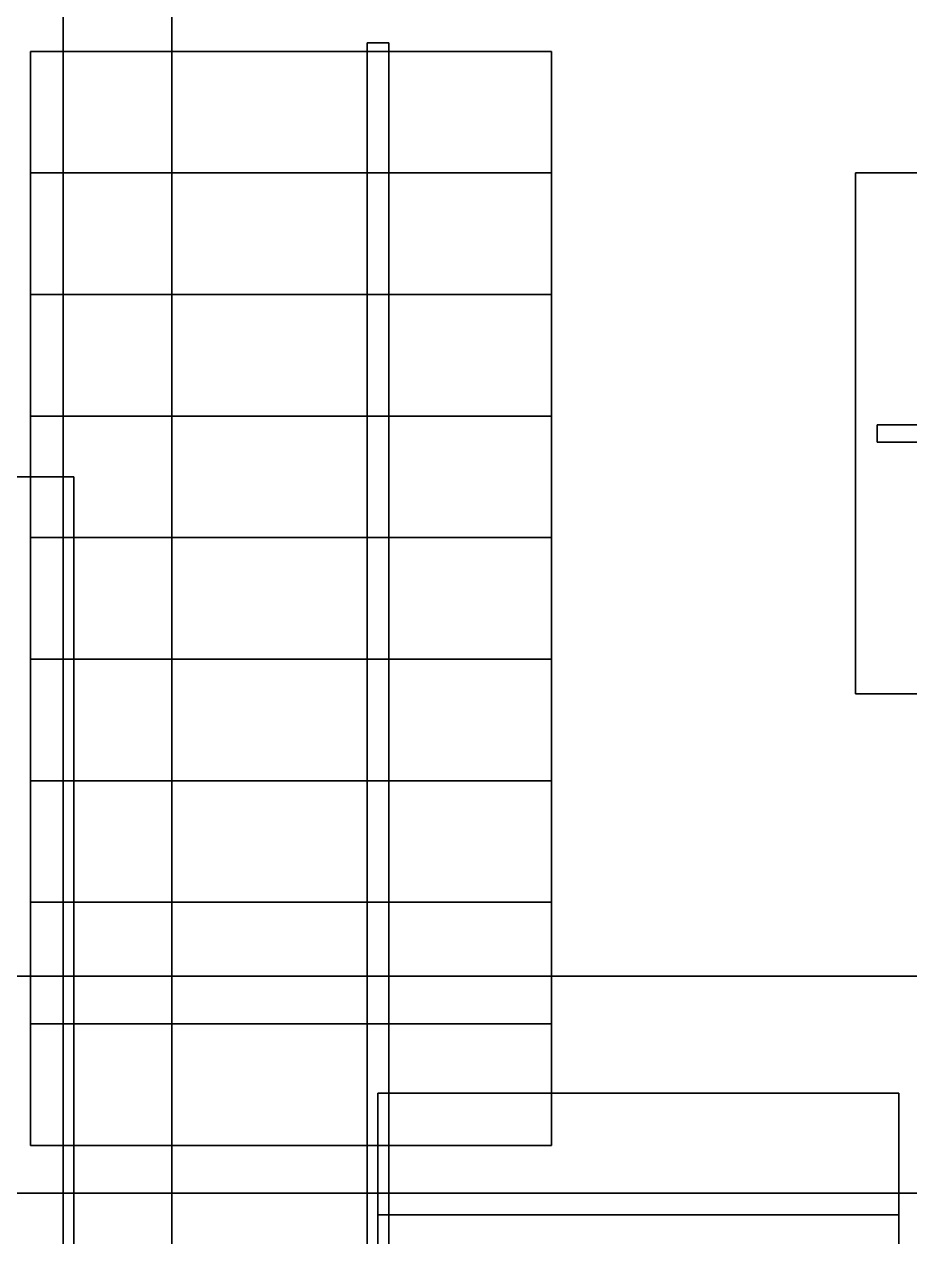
# Model space of a CAD drawing. Extents: x -17000 to 17000, y -13300 to 12090.
# Drawn here: x -14715 to -12675, y -351 to 2442 of the extents above; entities that cross this region are included whole.
import ezdxf

# ---------------------------------------------------------------- set-up
doc = ezdxf.new("R2010")
doc.units = 0
for name, color, linetype in [('A-FURN', 30, 'CONTINUOUS'), ('A-STRS', 1, 'CONTINUOUS'), ('A-WALL', 7, 'CONTINUOUS'), ('M-DUCT', 4, 'CONTINUOUS'), ('S-SLAB', 8, 'CONTINUOUS')]:
    doc.layers.add(name, color=color, linetype=linetype)

msp = doc.modelspace()

# ---------------------------------------------------------------- linework, layer by layer
at = {"layer": 'A-FURN'}
for points in [[(-12800, 900, 12150), (-11200, 900, 12150), (-11200, 2100, 12150), (-12800, 2100, 12150)], [(-11200, 900, 11400), (-12800, 900, 11400), (-12800, 2100, 11400), (-11200, 2100, 11400)], [(-12800, 2100, 11400), (-12800, 2100, 12150), (-11200, 2100, 12150), (-11200, 2100, 11400)], [(-12800, 900, 11400), (-12800, 900, 12150), (-12800, 2100, 12150), (-12800, 2100, 11400)], [(-12800, 900, 15950), (-11200, 900, 15950), (-11200, 2100, 15950), (-12800, 2100, 15950)], [(-11200, 900, 15200), (-12800, 900, 15200), (-12800, 2100, 15200), (-11200, 2100, 15200)], [(-12800, 2100, 15200), (-12800, 2100, 15950), (-11200, 2100, 15950), (-11200, 2100, 15200)], [(-12800, 900, 15200), (-12800, 900, 15950), (-12800, 2100, 15950), (-12800, 2100, 15200)], [(-12750, 1480, 12525), (-11250, 1480, 12525), (-11250, 1520, 12525), (-12750, 1520, 12525)], [(-11250, 1480, 12075), (-12750, 1480, 12075), (-12750, 1520, 12075), (-11250, 1520, 12075)], [(-12750, 1520, 12075), (-12750, 1520, 12525), (-11250, 1520, 12525), (-11250, 1520, 12075)], [(-12750, 1480, 12075), (-12750, 1480, 12525), (-12750, 1520, 12525), (-12750, 1520, 12075)], [(-12750, 1480, 16325), (-11250, 1480, 16325), (-11250, 1520, 16325), (-12750, 1520, 16325)], [(-11250, 1480, 15875), (-12750, 1480, 15875), (-12750, 1520, 15875), (-11250, 1520, 15875)], [(-12750, 1520, 15875), (-12750, 1520, 16325), (-11250, 1520, 16325), (-11250, 1520, 15875)], [(-12750, 1480, 15875), (-12750, 1480, 16325), (-12750, 1520, 16325), (-12750, 1520, 15875)], [(-12750, 1480, 12075), (-11250, 1480, 12075), (-11250, 1480, 12525), (-12750, 1480, 12525)], [(-12750, 1480, 15875), (-11250, 1480, 15875), (-11250, 1480, 16325), (-12750, 1480, 16325)], [(-12800, 900, 11400), (-11200, 900, 11400), (-11200, 900, 12150), (-12800, 900, 12150)], [(-12800, 900, 15200), (-11200, 900, 15200), (-11200, 900, 15950), (-12800, 900, 15950)]]:
    msp.add_3dface(points, dxfattribs=at)
at = {"layer": 'A-STRS'}
for points in [[(-14700, 2100, 3788), (-13500, 2100, 3788), (-13500, 2380, 3788), (-14700, 2380, 3788)], [(-13500, 2100, 3588), (-14700, 2100, 3588), (-14700, 2380, 3588), (-13500, 2380, 3588)], [(-14700, 2380, 3588), (-14700, 2380, 3788), (-13500, 2380, 3788), (-13500, 2380, 3588)], [(-14700, 2100, 3588), (-14700, 2100, 3788), (-14700, 2380, 3788), (-14700, 2380, 3588)], [(-14700, 2100, 7588), (-13500, 2100, 7588), (-13500, 2380, 7588), (-14700, 2380, 7588)], [(-13500, 2100, 7388), (-14700, 2100, 7388), (-14700, 2380, 7388), (-13500, 2380, 7388)], [(-14700, 2380, 7388), (-14700, 2380, 7588), (-13500, 2380, 7588), (-13500, 2380, 7388)], [(-14700, 2100, 7388), (-14700, 2100, 7588), (-14700, 2380, 7588), (-14700, 2380, 7388)], [(-14700, 2100, 11388), (-13500, 2100, 11388), (-13500, 2380, 11388), (-14700, 2380, 11388)], [(-13500, 2100, 11188), (-14700, 2100, 11188), (-14700, 2380, 11188), (-13500, 2380, 11188)], [(-14700, 2380, 11188), (-14700, 2380, 11388), (-13500, 2380, 11388), (-13500, 2380, 11188)], [(-14700, 2100, 11188), (-14700, 2100, 11388), (-14700, 2380, 11388), (-14700, 2380, 11188)], [(-14700, 2100, 15188), (-13500, 2100, 15188), (-13500, 2380, 15188), (-14700, 2380, 15188)], [(-13500, 2100, 14988), (-14700, 2100, 14988), (-14700, 2380, 14988), (-13500, 2380, 14988)], [(-14700, 2380, 14988), (-14700, 2380, 15188), (-13500, 2380, 15188), (-13500, 2380, 14988)], [(-14700, 2100, 14988), (-14700, 2100, 15188), (-14700, 2380, 15188), (-14700, 2380, 14988)], [(-14700, 2100, 18988), (-13500, 2100, 18988), (-13500, 2380, 18988), (-14700, 2380, 18988)], [(-13500, 2100, 18788), (-14700, 2100, 18788), (-14700, 2380, 18788), (-13500, 2380, 18788)], [(-14700, 2380, 18788), (-14700, 2380, 18988), (-13500, 2380, 18988), (-13500, 2380, 18788)], [(-14700, 2100, 18788), (-14700, 2100, 18988), (-14700, 2380, 18988), (-14700, 2380, 18788)], [(-14700, 2100, 22788), (-13500, 2100, 22788), (-13500, 2380, 22788), (-14700, 2380, 22788)], [(-13500, 2100, 22588), (-14700, 2100, 22588), (-14700, 2380, 22588), (-13500, 2380, 22588)], [(-14700, 2380, 22588), (-14700, 2380, 22788), (-13500, 2380, 22788), (-13500, 2380, 22588)], [(-14700, 2100, 22588), (-14700, 2100, 22788), (-14700, 2380, 22788), (-14700, 2380, 22588)], [(-13925, -2400, 3250), (-13875, -2400, 3250), (-13875, 2400, 3250), (-13925, 2400, 3250)], [(-13875, -2400, 2350), (-13925, -2400, 2350), (-13925, 2400, 2350), (-13875, 2400, 2350)], [(-13925, 2400, 2350), (-13925, 2400, 3250), (-13875, 2400, 3250), (-13875, 2400, 2350)], [(-13925, -2400, 2350), (-13925, -2400, 3250), (-13925, 2400, 3250), (-13925, 2400, 2350)], [(-13925, -2400, 7050), (-13875, -2400, 7050), (-13875, 2400, 7050), (-13925, 2400, 7050)], [(-13875, -2400, 6150), (-13925, -2400, 6150), (-13925, 2400, 6150), (-13875, 2400, 6150)], [(-13925, 2400, 6150), (-13925, 2400, 7050), (-13875, 2400, 7050), (-13875, 2400, 6150)], [(-13925, -2400, 6150), (-13925, -2400, 7050), (-13925, 2400, 7050), (-13925, 2400, 6150)], [(-13925, -2400, 10850), (-13875, -2400, 10850), (-13875, 2400, 10850), (-13925, 2400, 10850)], [(-13875, -2400, 9950), (-13925, -2400, 9950), (-13925, 2400, 9950), (-13875, 2400, 9950)], [(-13925, 2400, 9950), (-13925, 2400, 10850), (-13875, 2400, 10850), (-13875, 2400, 9950)], [(-13925, -2400, 9950), (-13925, -2400, 10850), (-13925, 2400, 10850), (-13925, 2400, 9950)], [(-13925, -2400, 14650), (-13875, -2400, 14650), (-13875, 2400, 14650), (-13925, 2400, 14650)], [(-13875, -2400, 13750), (-13925, -2400, 13750), (-13925, 2400, 13750), (-13875, 2400, 13750)], [(-13925, 2400, 13750), (-13925, 2400, 14650), (-13875, 2400, 14650), (-13875, 2400, 13750)], [(-13925, -2400, 13750), (-13925, -2400, 14650), (-13925, 2400, 14650), (-13925, 2400, 13750)], [(-13925, -2400, 18450), (-13875, -2400, 18450), (-13875, 2400, 18450), (-13925, 2400, 18450)], [(-13875, -2400, 17550), (-13925, -2400, 17550), (-13925, 2400, 17550), (-13875, 2400, 17550)], [(-13925, 2400, 17550), (-13925, 2400, 18450), (-13875, 2400, 18450), (-13875, 2400, 17550)], [(-13925, -2400, 17550), (-13925, -2400, 18450), (-13925, 2400, 18450), (-13925, 2400, 17550)], [(-13925, -2400, 22250), (-13875, -2400, 22250), (-13875, 2400, 22250), (-13925, 2400, 22250)], [(-13875, -2400, 21350), (-13925, -2400, 21350), (-13925, 2400, 21350), (-13875, 2400, 21350)], [(-13925, 2400, 21350), (-13925, 2400, 22250), (-13875, 2400, 22250), (-13875, 2400, 21350)], [(-13925, -2400, 21350), (-13925, -2400, 22250), (-13925, 2400, 22250), (-13925, 2400, 21350)], [(-13875, -2400, 2350), (-13875, 2400, 2350), (-13875, 2400, 3250), (-13875, -2400, 3250)], [(-13875, -2400, 6150), (-13875, 2400, 6150), (-13875, 2400, 7050), (-13875, -2400, 7050)], [(-13875, -2400, 9950), (-13875, 2400, 9950), (-13875, 2400, 10850), (-13875, -2400, 10850)], [(-13875, -2400, 13750), (-13875, 2400, 13750), (-13875, 2400, 14650), (-13875, -2400, 14650)], [(-13875, -2400, 17550), (-13875, 2400, 17550), (-13875, 2400, 18450), (-13875, -2400, 18450)], [(-13875, -2400, 21350), (-13875, 2400, 21350), (-13875, 2400, 22250), (-13875, -2400, 22250)], [(-13500, 2100, 3588), (-13500, 2380, 3588), (-13500, 2380, 3788), (-13500, 2100, 3788)], [(-13500, 2100, 7388), (-13500, 2380, 7388), (-13500, 2380, 7588), (-13500, 2100, 7588)], [(-13500, 2100, 11188), (-13500, 2380, 11188), (-13500, 2380, 11388), (-13500, 2100, 11388)], [(-13500, 2100, 14988), (-13500, 2380, 14988), (-13500, 2380, 15188), (-13500, 2100, 15188)], [(-13500, 2100, 18788), (-13500, 2380, 18788), (-13500, 2380, 18988), (-13500, 2100, 18988)], [(-13500, 2100, 22588), (-13500, 2380, 22588), (-13500, 2380, 22788), (-13500, 2100, 22788)], [(-14700, 1820, 3577), (-13500, 1820, 3577), (-13500, 2100, 3577), (-14700, 2100, 3577)], [(-13500, 1820, 3377), (-14700, 1820, 3377), (-14700, 2100, 3377), (-13500, 2100, 3377)], [(-14700, 2100, 3377), (-14700, 2100, 3577), (-13500, 2100, 3577), (-13500, 2100, 3377)], [(-14700, 1820, 3377), (-14700, 1820, 3577), (-14700, 2100, 3577), (-14700, 2100, 3377)], [(-14700, 2100, 3588), (-13500, 2100, 3588), (-13500, 2100, 3788), (-14700, 2100, 3788)], [(-14700, 1820, 7377), (-13500, 1820, 7377), (-13500, 2100, 7377), (-14700, 2100, 7377)], [(-13500, 1820, 7177), (-14700, 1820, 7177), (-14700, 2100, 7177), (-13500, 2100, 7177)], [(-14700, 2100, 7177), (-14700, 2100, 7377), (-13500, 2100, 7377), (-13500, 2100, 7177)], [(-14700, 1820, 7177), (-14700, 1820, 7377), (-14700, 2100, 7377), (-14700, 2100, 7177)], [(-14700, 2100, 7388), (-13500, 2100, 7388), (-13500, 2100, 7588), (-14700, 2100, 7588)], [(-14700, 1820, 11177), (-13500, 1820, 11177), (-13500, 2100, 11177), (-14700, 2100, 11177)], [(-13500, 1820, 10977), (-14700, 1820, 10977), (-14700, 2100, 10977), (-13500, 2100, 10977)], [(-14700, 2100, 10977), (-14700, 2100, 11177), (-13500, 2100, 11177), (-13500, 2100, 10977)], [(-14700, 1820, 10977), (-14700, 1820, 11177), (-14700, 2100, 11177), (-14700, 2100, 10977)], [(-14700, 2100, 11188), (-13500, 2100, 11188), (-13500, 2100, 11388), (-14700, 2100, 11388)], [(-14700, 1820, 14977), (-13500, 1820, 14977), (-13500, 2100, 14977), (-14700, 2100, 14977)], [(-13500, 1820, 14777), (-14700, 1820, 14777), (-14700, 2100, 14777), (-13500, 2100, 14777)], [(-14700, 2100, 14777), (-14700, 2100, 14977), (-13500, 2100, 14977), (-13500, 2100, 14777)], [(-14700, 1820, 14777), (-14700, 1820, 14977), (-14700, 2100, 14977), (-14700, 2100, 14777)], [(-14700, 2100, 14988), (-13500, 2100, 14988), (-13500, 2100, 15188), (-14700, 2100, 15188)], [(-14700, 1820, 18777), (-13500, 1820, 18777), (-13500, 2100, 18777), (-14700, 2100, 18777)], [(-13500, 1820, 18577), (-14700, 1820, 18577), (-14700, 2100, 18577), (-13500, 2100, 18577)], [(-14700, 2100, 18577), (-14700, 2100, 18777), (-13500, 2100, 18777), (-13500, 2100, 18577)], [(-14700, 1820, 18577), (-14700, 1820, 18777), (-14700, 2100, 18777), (-14700, 2100, 18577)], [(-14700, 2100, 18788), (-13500, 2100, 18788), (-13500, 2100, 18988), (-14700, 2100, 18988)], [(-14700, 1820, 22577), (-13500, 1820, 22577), (-13500, 2100, 22577), (-14700, 2100, 22577)], [(-13500, 1820, 22377), (-14700, 1820, 22377), (-14700, 2100, 22377), (-13500, 2100, 22377)], [(-14700, 2100, 22377), (-14700, 2100, 22577), (-13500, 2100, 22577), (-13500, 2100, 22377)], [(-14700, 1820, 22377), (-14700, 1820, 22577), (-14700, 2100, 22577), (-14700, 2100, 22377)], [(-14700, 2100, 22588), (-13500, 2100, 22588), (-13500, 2100, 22788), (-14700, 2100, 22788)], [(-13500, 1820, 3377), (-13500, 2100, 3377), (-13500, 2100, 3577), (-13500, 1820, 3577)], [(-13500, 1820, 7177), (-13500, 2100, 7177), (-13500, 2100, 7377), (-13500, 1820, 7377)], [(-13500, 1820, 10977), (-13500, 2100, 10977), (-13500, 2100, 11177), (-13500, 1820, 11177)], [(-13500, 1820, 14777), (-13500, 2100, 14777), (-13500, 2100, 14977), (-13500, 1820, 14977)], [(-13500, 1820, 18577), (-13500, 2100, 18577), (-13500, 2100, 18777), (-13500, 1820, 18777)], [(-13500, 1820, 22377), (-13500, 2100, 22377), (-13500, 2100, 22577), (-13500, 1820, 22577)], [(-14700, 1540, 3366), (-13500, 1540, 3366), (-13500, 1820, 3366), (-14700, 1820, 3366)], [(-13500, 1540, 3166), (-14700, 1540, 3166), (-14700, 1820, 3166), (-13500, 1820, 3166)], [(-14700, 1820, 3166), (-14700, 1820, 3366), (-13500, 1820, 3366), (-13500, 1820, 3166)], [(-14700, 1540, 3166), (-14700, 1540, 3366), (-14700, 1820, 3366), (-14700, 1820, 3166)], [(-14700, 1820, 3377), (-13500, 1820, 3377), (-13500, 1820, 3577), (-14700, 1820, 3577)], [(-14700, 1540, 7166), (-13500, 1540, 7166), (-13500, 1820, 7166), (-14700, 1820, 7166)], [(-13500, 1540, 6966), (-14700, 1540, 6966), (-14700, 1820, 6966), (-13500, 1820, 6966)], [(-14700, 1820, 6966), (-14700, 1820, 7166), (-13500, 1820, 7166), (-13500, 1820, 6966)], [(-14700, 1540, 6966), (-14700, 1540, 7166), (-14700, 1820, 7166), (-14700, 1820, 6966)], [(-14700, 1820, 7177), (-13500, 1820, 7177), (-13500, 1820, 7377), (-14700, 1820, 7377)], [(-14700, 1540, 10966), (-13500, 1540, 10966), (-13500, 1820, 10966), (-14700, 1820, 10966)], [(-13500, 1540, 10766), (-14700, 1540, 10766), (-14700, 1820, 10766), (-13500, 1820, 10766)], [(-14700, 1820, 10766), (-14700, 1820, 10966), (-13500, 1820, 10966), (-13500, 1820, 10766)], [(-14700, 1540, 10766), (-14700, 1540, 10966), (-14700, 1820, 10966), (-14700, 1820, 10766)], [(-14700, 1820, 10977), (-13500, 1820, 10977), (-13500, 1820, 11177), (-14700, 1820, 11177)], [(-14700, 1540, 14766), (-13500, 1540, 14766), (-13500, 1820, 14766), (-14700, 1820, 14766)], [(-13500, 1540, 14566), (-14700, 1540, 14566), (-14700, 1820, 14566), (-13500, 1820, 14566)], [(-14700, 1820, 14566), (-14700, 1820, 14766), (-13500, 1820, 14766), (-13500, 1820, 14566)], [(-14700, 1540, 14566), (-14700, 1540, 14766), (-14700, 1820, 14766), (-14700, 1820, 14566)], [(-14700, 1820, 14777), (-13500, 1820, 14777), (-13500, 1820, 14977), (-14700, 1820, 14977)], [(-14700, 1540, 18566), (-13500, 1540, 18566), (-13500, 1820, 18566), (-14700, 1820, 18566)], [(-13500, 1540, 18366), (-14700, 1540, 18366), (-14700, 1820, 18366), (-13500, 1820, 18366)], [(-14700, 1820, 18366), (-14700, 1820, 18566), (-13500, 1820, 18566), (-13500, 1820, 18366)], [(-14700, 1540, 18366), (-14700, 1540, 18566), (-14700, 1820, 18566), (-14700, 1820, 18366)], [(-14700, 1820, 18577), (-13500, 1820, 18577), (-13500, 1820, 18777), (-14700, 1820, 18777)], [(-14700, 1540, 22366), (-13500, 1540, 22366), (-13500, 1820, 22366), (-14700, 1820, 22366)], [(-13500, 1540, 22166), (-14700, 1540, 22166), (-14700, 1820, 22166), (-13500, 1820, 22166)], [(-14700, 1820, 22166), (-14700, 1820, 22366), (-13500, 1820, 22366), (-13500, 1820, 22166)], [(-14700, 1540, 22166), (-14700, 1540, 22366), (-14700, 1820, 22366), (-14700, 1820, 22166)], [(-14700, 1820, 22377), (-13500, 1820, 22377), (-13500, 1820, 22577), (-14700, 1820, 22577)], [(-13500, 1540, 3166), (-13500, 1820, 3166), (-13500, 1820, 3366), (-13500, 1540, 3366)], [(-13500, 1540, 6966), (-13500, 1820, 6966), (-13500, 1820, 7166), (-13500, 1540, 7166)], [(-13500, 1540, 10766), (-13500, 1820, 10766), (-13500, 1820, 10966), (-13500, 1540, 10966)], [(-13500, 1540, 14566), (-13500, 1820, 14566), (-13500, 1820, 14766), (-13500, 1540, 14766)], [(-13500, 1540, 18366), (-13500, 1820, 18366), (-13500, 1820, 18566), (-13500, 1540, 18566)], [(-13500, 1540, 22166), (-13500, 1820, 22166), (-13500, 1820, 22366), (-13500, 1540, 22366)], [(-14700, 1260, 3155), (-13500, 1260, 3155), (-13500, 1540, 3155), (-14700, 1540, 3155)], [(-13500, 1260, 2955), (-14700, 1260, 2955), (-14700, 1540, 2955), (-13500, 1540, 2955)], [(-14700, 1540, 2955), (-14700, 1540, 3155), (-13500, 1540, 3155), (-13500, 1540, 2955)], [(-14700, 1260, 2955), (-14700, 1260, 3155), (-14700, 1540, 3155), (-14700, 1540, 2955)], [(-14700, 1540, 3166), (-13500, 1540, 3166), (-13500, 1540, 3366), (-14700, 1540, 3366)], [(-14700, 1260, 6955), (-13500, 1260, 6955), (-13500, 1540, 6955), (-14700, 1540, 6955)], [(-13500, 1260, 6755), (-14700, 1260, 6755), (-14700, 1540, 6755), (-13500, 1540, 6755)], [(-14700, 1540, 6755), (-14700, 1540, 6955), (-13500, 1540, 6955), (-13500, 1540, 6755)], [(-14700, 1260, 6755), (-14700, 1260, 6955), (-14700, 1540, 6955), (-14700, 1540, 6755)], [(-14700, 1540, 6966), (-13500, 1540, 6966), (-13500, 1540, 7166), (-14700, 1540, 7166)], [(-14700, 1260, 10755), (-13500, 1260, 10755), (-13500, 1540, 10755), (-14700, 1540, 10755)], [(-13500, 1260, 10555), (-14700, 1260, 10555), (-14700, 1540, 10555), (-13500, 1540, 10555)], [(-14700, 1540, 10555), (-14700, 1540, 10755), (-13500, 1540, 10755), (-13500, 1540, 10555)], [(-14700, 1260, 10555), (-14700, 1260, 10755), (-14700, 1540, 10755), (-14700, 1540, 10555)], [(-14700, 1540, 10766), (-13500, 1540, 10766), (-13500, 1540, 10966), (-14700, 1540, 10966)], [(-14700, 1260, 14555), (-13500, 1260, 14555), (-13500, 1540, 14555), (-14700, 1540, 14555)], [(-13500, 1260, 14355), (-14700, 1260, 14355), (-14700, 1540, 14355), (-13500, 1540, 14355)], [(-14700, 1540, 14355), (-14700, 1540, 14555), (-13500, 1540, 14555), (-13500, 1540, 14355)], [(-14700, 1260, 14355), (-14700, 1260, 14555), (-14700, 1540, 14555), (-14700, 1540, 14355)], [(-14700, 1540, 14566), (-13500, 1540, 14566), (-13500, 1540, 14766), (-14700, 1540, 14766)], [(-14700, 1260, 18355), (-13500, 1260, 18355), (-13500, 1540, 18355), (-14700, 1540, 18355)], [(-13500, 1260, 18155), (-14700, 1260, 18155), (-14700, 1540, 18155), (-13500, 1540, 18155)], [(-14700, 1540, 18155), (-14700, 1540, 18355), (-13500, 1540, 18355), (-13500, 1540, 18155)], [(-14700, 1260, 18155), (-14700, 1260, 18355), (-14700, 1540, 18355), (-14700, 1540, 18155)], [(-14700, 1540, 18366), (-13500, 1540, 18366), (-13500, 1540, 18566), (-14700, 1540, 18566)], [(-14700, 1260, 22155), (-13500, 1260, 22155), (-13500, 1540, 22155), (-14700, 1540, 22155)], [(-13500, 1260, 21955), (-14700, 1260, 21955), (-14700, 1540, 21955), (-13500, 1540, 21955)], [(-14700, 1540, 21955), (-14700, 1540, 22155), (-13500, 1540, 22155), (-13500, 1540, 21955)], [(-14700, 1260, 21955), (-14700, 1260, 22155), (-14700, 1540, 22155), (-14700, 1540, 21955)], [(-14700, 1540, 22166), (-13500, 1540, 22166), (-13500, 1540, 22366), (-14700, 1540, 22366)], [(-13500, 1260, 2955), (-13500, 1540, 2955), (-13500, 1540, 3155), (-13500, 1260, 3155)], [(-13500, 1260, 6755), (-13500, 1540, 6755), (-13500, 1540, 6955), (-13500, 1260, 6955)], [(-13500, 1260, 10555), (-13500, 1540, 10555), (-13500, 1540, 10755), (-13500, 1260, 10755)], [(-13500, 1260, 14355), (-13500, 1540, 14355), (-13500, 1540, 14555), (-13500, 1260, 14555)], [(-13500, 1260, 18155), (-13500, 1540, 18155), (-13500, 1540, 18355), (-13500, 1260, 18355)], [(-13500, 1260, 21955), (-13500, 1540, 21955), (-13500, 1540, 22155), (-13500, 1260, 22155)], [(-16000, -1400, 2000), (-14600, -1400, 2000), (-14600, 1400, 2000), (-16000, 1400, 2000)], [(-14600, -1400, 1800), (-16000, -1400, 1800), (-16000, 1400, 1800), (-14600, 1400, 1800)], [(-16000, 1400, 1800), (-16000, 1400, 2000), (-14600, 1400, 2000), (-14600, 1400, 1800)], [(-16000, -1400, 5800), (-14600, -1400, 5800), (-14600, 1400, 5800), (-16000, 1400, 5800)], [(-14600, -1400, 5600), (-16000, -1400, 5600), (-16000, 1400, 5600), (-14600, 1400, 5600)], [(-16000, 1400, 5600), (-16000, 1400, 5800), (-14600, 1400, 5800), (-14600, 1400, 5600)], [(-16000, -1400, 9600), (-14600, -1400, 9600), (-14600, 1400, 9600), (-16000, 1400, 9600)], [(-14600, -1400, 9400), (-16000, -1400, 9400), (-16000, 1400, 9400), (-14600, 1400, 9400)], [(-16000, 1400, 9400), (-16000, 1400, 9600), (-14600, 1400, 9600), (-14600, 1400, 9400)], [(-16000, -1400, 13400), (-14600, -1400, 13400), (-14600, 1400, 13400), (-16000, 1400, 13400)], [(-14600, -1400, 13200), (-16000, -1400, 13200), (-16000, 1400, 13200), (-14600, 1400, 13200)], [(-16000, 1400, 13200), (-16000, 1400, 13400), (-14600, 1400, 13400), (-14600, 1400, 13200)], [(-16000, -1400, 17200), (-14600, -1400, 17200), (-14600, 1400, 17200), (-16000, 1400, 17200)], [(-14600, -1400, 17000), (-16000, -1400, 17000), (-16000, 1400, 17000), (-14600, 1400, 17000)], [(-16000, 1400, 17000), (-16000, 1400, 17200), (-14600, 1400, 17200), (-14600, 1400, 17000)], [(-16000, -1400, 21000), (-14600, -1400, 21000), (-14600, 1400, 21000), (-16000, 1400, 21000)], [(-14600, -1400, 20800), (-16000, -1400, 20800), (-16000, 1400, 20800), (-14600, 1400, 20800)], [(-16000, 1400, 20800), (-16000, 1400, 21000), (-14600, 1400, 21000), (-14600, 1400, 20800)], [(-14600, -1400, 1800), (-14600, 1400, 1800), (-14600, 1400, 2000), (-14600, -1400, 2000)], [(-14600, -1400, 5600), (-14600, 1400, 5600), (-14600, 1400, 5800), (-14600, -1400, 5800)], [(-14600, -1400, 9400), (-14600, 1400, 9400), (-14600, 1400, 9600), (-14600, -1400, 9600)], [(-14600, -1400, 13200), (-14600, 1400, 13200), (-14600, 1400, 13400), (-14600, -1400, 13400)], [(-14600, -1400, 17000), (-14600, 1400, 17000), (-14600, 1400, 17200), (-14600, -1400, 17200)], [(-14600, -1400, 20800), (-14600, 1400, 20800), (-14600, 1400, 21000), (-14600, -1400, 21000)], [(-14700, 980, 2944), (-13500, 980, 2944), (-13500, 1260, 2944), (-14700, 1260, 2944)], [(-13500, 980, 2744), (-14700, 980, 2744), (-14700, 1260, 2744), (-13500, 1260, 2744)], [(-14700, 1260, 2744), (-14700, 1260, 2944), (-13500, 1260, 2944), (-13500, 1260, 2744)], [(-14700, 980, 2744), (-14700, 980, 2944), (-14700, 1260, 2944), (-14700, 1260, 2744)], [(-14700, 1260, 2955), (-13500, 1260, 2955), (-13500, 1260, 3155), (-14700, 1260, 3155)], [(-14700, 980, 6744), (-13500, 980, 6744), (-13500, 1260, 6744), (-14700, 1260, 6744)], [(-13500, 980, 6544), (-14700, 980, 6544), (-14700, 1260, 6544), (-13500, 1260, 6544)], [(-14700, 1260, 6544), (-14700, 1260, 6744), (-13500, 1260, 6744), (-13500, 1260, 6544)], [(-14700, 980, 6544), (-14700, 980, 6744), (-14700, 1260, 6744), (-14700, 1260, 6544)], [(-14700, 1260, 6755), (-13500, 1260, 6755), (-13500, 1260, 6955), (-14700, 1260, 6955)], [(-14700, 980, 10544), (-13500, 980, 10544), (-13500, 1260, 10544), (-14700, 1260, 10544)], [(-13500, 980, 10344), (-14700, 980, 10344), (-14700, 1260, 10344), (-13500, 1260, 10344)], [(-14700, 1260, 10344), (-14700, 1260, 10544), (-13500, 1260, 10544), (-13500, 1260, 10344)], [(-14700, 980, 10344), (-14700, 980, 10544), (-14700, 1260, 10544), (-14700, 1260, 10344)], [(-14700, 1260, 10555), (-13500, 1260, 10555), (-13500, 1260, 10755), (-14700, 1260, 10755)], [(-14700, 980, 14344), (-13500, 980, 14344), (-13500, 1260, 14344), (-14700, 1260, 14344)], [(-13500, 980, 14144), (-14700, 980, 14144), (-14700, 1260, 14144), (-13500, 1260, 14144)], [(-14700, 1260, 14144), (-14700, 1260, 14344), (-13500, 1260, 14344), (-13500, 1260, 14144)], [(-14700, 980, 14144), (-14700, 980, 14344), (-14700, 1260, 14344), (-14700, 1260, 14144)], [(-14700, 1260, 14355), (-13500, 1260, 14355), (-13500, 1260, 14555), (-14700, 1260, 14555)], [(-14700, 980, 18144), (-13500, 980, 18144), (-13500, 1260, 18144), (-14700, 1260, 18144)], [(-13500, 980, 17944), (-14700, 980, 17944), (-14700, 1260, 17944), (-13500, 1260, 17944)], [(-14700, 1260, 17944), (-14700, 1260, 18144), (-13500, 1260, 18144), (-13500, 1260, 17944)], [(-14700, 980, 17944), (-14700, 980, 18144), (-14700, 1260, 18144), (-14700, 1260, 17944)], [(-14700, 1260, 18155), (-13500, 1260, 18155), (-13500, 1260, 18355), (-14700, 1260, 18355)], [(-14700, 980, 21944), (-13500, 980, 21944), (-13500, 1260, 21944), (-14700, 1260, 21944)], [(-13500, 980, 21744), (-14700, 980, 21744), (-14700, 1260, 21744), (-13500, 1260, 21744)], [(-14700, 1260, 21744), (-14700, 1260, 21944), (-13500, 1260, 21944), (-13500, 1260, 21744)], [(-14700, 980, 21744), (-14700, 980, 21944), (-14700, 1260, 21944), (-14700, 1260, 21744)], [(-14700, 1260, 21955), (-13500, 1260, 21955), (-13500, 1260, 22155), (-14700, 1260, 22155)], [(-13500, 980, 2744), (-13500, 1260, 2744), (-13500, 1260, 2944), (-13500, 980, 2944)], [(-13500, 980, 6544), (-13500, 1260, 6544), (-13500, 1260, 6744), (-13500, 980, 6744)], [(-13500, 980, 10344), (-13500, 1260, 10344), (-13500, 1260, 10544), (-13500, 980, 10544)], [(-13500, 980, 14144), (-13500, 1260, 14144), (-13500, 1260, 14344), (-13500, 980, 14344)], [(-13500, 980, 17944), (-13500, 1260, 17944), (-13500, 1260, 18144), (-13500, 980, 18144)], [(-13500, 980, 21744), (-13500, 1260, 21744), (-13500, 1260, 21944), (-13500, 980, 21944)], [(-14700, 700, 2733), (-13500, 700, 2733), (-13500, 980, 2733), (-14700, 980, 2733)], [(-13500, 700, 2533), (-14700, 700, 2533), (-14700, 980, 2533), (-13500, 980, 2533)], [(-14700, 980, 2533), (-14700, 980, 2733), (-13500, 980, 2733), (-13500, 980, 2533)], [(-14700, 700, 2533), (-14700, 700, 2733), (-14700, 980, 2733), (-14700, 980, 2533)], [(-14700, 980, 2744), (-13500, 980, 2744), (-13500, 980, 2944), (-14700, 980, 2944)], [(-14700, 700, 6533), (-13500, 700, 6533), (-13500, 980, 6533), (-14700, 980, 6533)], [(-13500, 700, 6333), (-14700, 700, 6333), (-14700, 980, 6333), (-13500, 980, 6333)], [(-14700, 980, 6333), (-14700, 980, 6533), (-13500, 980, 6533), (-13500, 980, 6333)], [(-14700, 700, 6333), (-14700, 700, 6533), (-14700, 980, 6533), (-14700, 980, 6333)], [(-14700, 980, 6544), (-13500, 980, 6544), (-13500, 980, 6744), (-14700, 980, 6744)], [(-14700, 700, 10333), (-13500, 700, 10333), (-13500, 980, 10333), (-14700, 980, 10333)], [(-13500, 700, 10133), (-14700, 700, 10133), (-14700, 980, 10133), (-13500, 980, 10133)], [(-14700, 980, 10133), (-14700, 980, 10333), (-13500, 980, 10333), (-13500, 980, 10133)], [(-14700, 700, 10133), (-14700, 700, 10333), (-14700, 980, 10333), (-14700, 980, 10133)], [(-14700, 980, 10344), (-13500, 980, 10344), (-13500, 980, 10544), (-14700, 980, 10544)], [(-14700, 700, 14133), (-13500, 700, 14133), (-13500, 980, 14133), (-14700, 980, 14133)], [(-13500, 700, 13933), (-14700, 700, 13933), (-14700, 980, 13933), (-13500, 980, 13933)], [(-14700, 980, 13933), (-14700, 980, 14133), (-13500, 980, 14133), (-13500, 980, 13933)], [(-14700, 700, 13933), (-14700, 700, 14133), (-14700, 980, 14133), (-14700, 980, 13933)], [(-14700, 980, 14144), (-13500, 980, 14144), (-13500, 980, 14344), (-14700, 980, 14344)], [(-14700, 700, 17933), (-13500, 700, 17933), (-13500, 980, 17933), (-14700, 980, 17933)], [(-13500, 700, 17733), (-14700, 700, 17733), (-14700, 980, 17733), (-13500, 980, 17733)], [(-14700, 980, 17733), (-14700, 980, 17933), (-13500, 980, 17933), (-13500, 980, 17733)], [(-14700, 700, 17733), (-14700, 700, 17933), (-14700, 980, 17933), (-14700, 980, 17733)], [(-14700, 980, 17944), (-13500, 980, 17944), (-13500, 980, 18144), (-14700, 980, 18144)], [(-14700, 700, 21733), (-13500, 700, 21733), (-13500, 980, 21733), (-14700, 980, 21733)], [(-13500, 700, 21533), (-14700, 700, 21533), (-14700, 980, 21533), (-13500, 980, 21533)], [(-14700, 980, 21533), (-14700, 980, 21733), (-13500, 980, 21733), (-13500, 980, 21533)], [(-14700, 700, 21533), (-14700, 700, 21733), (-14700, 980, 21733), (-14700, 980, 21533)], [(-14700, 980, 21744), (-13500, 980, 21744), (-13500, 980, 21944), (-14700, 980, 21944)], [(-13500, 700, 2533), (-13500, 980, 2533), (-13500, 980, 2733), (-13500, 700, 2733)], [(-13500, 700, 6333), (-13500, 980, 6333), (-13500, 980, 6533), (-13500, 700, 6533)], [(-13500, 700, 10133), (-13500, 980, 10133), (-13500, 980, 10333), (-13500, 700, 10333)], [(-13500, 700, 13933), (-13500, 980, 13933), (-13500, 980, 14133), (-13500, 700, 14133)], [(-13500, 700, 17733), (-13500, 980, 17733), (-13500, 980, 17933), (-13500, 700, 17933)], [(-13500, 700, 21533), (-13500, 980, 21533), (-13500, 980, 21733), (-13500, 700, 21733)], [(-14700, 420, 2522), (-13500, 420, 2522), (-13500, 700, 2522), (-14700, 700, 2522)], [(-13500, 420, 2322), (-14700, 420, 2322), (-14700, 700, 2322), (-13500, 700, 2322)], [(-14700, 700, 2322), (-14700, 700, 2522), (-13500, 700, 2522), (-13500, 700, 2322)], [(-14700, 420, 2322), (-14700, 420, 2522), (-14700, 700, 2522), (-14700, 700, 2322)], [(-14700, 700, 2533), (-13500, 700, 2533), (-13500, 700, 2733), (-14700, 700, 2733)], [(-14700, 420, 6322), (-13500, 420, 6322), (-13500, 700, 6322), (-14700, 700, 6322)], [(-13500, 420, 6122), (-14700, 420, 6122), (-14700, 700, 6122), (-13500, 700, 6122)], [(-14700, 700, 6122), (-14700, 700, 6322), (-13500, 700, 6322), (-13500, 700, 6122)], [(-14700, 420, 6122), (-14700, 420, 6322), (-14700, 700, 6322), (-14700, 700, 6122)], [(-14700, 700, 6333), (-13500, 700, 6333), (-13500, 700, 6533), (-14700, 700, 6533)], [(-14700, 420, 10122), (-13500, 420, 10122), (-13500, 700, 10122), (-14700, 700, 10122)], [(-13500, 420, 9922), (-14700, 420, 9922), (-14700, 700, 9922), (-13500, 700, 9922)], [(-14700, 700, 9922), (-14700, 700, 10122), (-13500, 700, 10122), (-13500, 700, 9922)], [(-14700, 420, 9922), (-14700, 420, 10122), (-14700, 700, 10122), (-14700, 700, 9922)], [(-14700, 700, 10133), (-13500, 700, 10133), (-13500, 700, 10333), (-14700, 700, 10333)], [(-14700, 420, 13922), (-13500, 420, 13922), (-13500, 700, 13922), (-14700, 700, 13922)], [(-13500, 420, 13722), (-14700, 420, 13722), (-14700, 700, 13722), (-13500, 700, 13722)], [(-14700, 700, 13722), (-14700, 700, 13922), (-13500, 700, 13922), (-13500, 700, 13722)], [(-14700, 420, 13722), (-14700, 420, 13922), (-14700, 700, 13922), (-14700, 700, 13722)], [(-14700, 700, 13933), (-13500, 700, 13933), (-13500, 700, 14133), (-14700, 700, 14133)], [(-14700, 420, 17722), (-13500, 420, 17722), (-13500, 700, 17722), (-14700, 700, 17722)], [(-13500, 420, 17522), (-14700, 420, 17522), (-14700, 700, 17522), (-13500, 700, 17522)], [(-14700, 700, 17522), (-14700, 700, 17722), (-13500, 700, 17722), (-13500, 700, 17522)], [(-14700, 420, 17522), (-14700, 420, 17722), (-14700, 700, 17722), (-14700, 700, 17522)], [(-14700, 700, 17733), (-13500, 700, 17733), (-13500, 700, 17933), (-14700, 700, 17933)], [(-14700, 420, 21522), (-13500, 420, 21522), (-13500, 700, 21522), (-14700, 700, 21522)], [(-13500, 420, 21322), (-14700, 420, 21322), (-14700, 700, 21322), (-13500, 700, 21322)], [(-14700, 700, 21322), (-14700, 700, 21522), (-13500, 700, 21522), (-13500, 700, 21322)], [(-14700, 420, 21322), (-14700, 420, 21522), (-14700, 700, 21522), (-14700, 700, 21322)], [(-14700, 700, 21533), (-13500, 700, 21533), (-13500, 700, 21733), (-14700, 700, 21733)], [(-13500, 420, 2322), (-13500, 700, 2322), (-13500, 700, 2522), (-13500, 420, 2522)], [(-13500, 420, 6122), (-13500, 700, 6122), (-13500, 700, 6322), (-13500, 420, 6322)], [(-13500, 420, 9922), (-13500, 700, 9922), (-13500, 700, 10122), (-13500, 420, 10122)], [(-13500, 420, 13722), (-13500, 700, 13722), (-13500, 700, 13922), (-13500, 420, 13922)], [(-13500, 420, 17522), (-13500, 700, 17522), (-13500, 700, 17722), (-13500, 420, 17722)], [(-13500, 420, 21322), (-13500, 700, 21322), (-13500, 700, 21522), (-13500, 420, 21522)], [(-14700, 140, 2311), (-13500, 140, 2311), (-13500, 420, 2311), (-14700, 420, 2311)], [(-13500, 140, 2111), (-14700, 140, 2111), (-14700, 420, 2111), (-13500, 420, 2111)], [(-14700, 420, 2111), (-14700, 420, 2311), (-13500, 420, 2311), (-13500, 420, 2111)], [(-14700, 140, 2111), (-14700, 140, 2311), (-14700, 420, 2311), (-14700, 420, 2111)], [(-14700, 420, 2322), (-13500, 420, 2322), (-13500, 420, 2522), (-14700, 420, 2522)], [(-14700, 140, 6111), (-13500, 140, 6111), (-13500, 420, 6111), (-14700, 420, 6111)], [(-13500, 140, 5911), (-14700, 140, 5911), (-14700, 420, 5911), (-13500, 420, 5911)], [(-14700, 420, 5911), (-14700, 420, 6111), (-13500, 420, 6111), (-13500, 420, 5911)], [(-14700, 140, 5911), (-14700, 140, 6111), (-14700, 420, 6111), (-14700, 420, 5911)], [(-14700, 420, 6122), (-13500, 420, 6122), (-13500, 420, 6322), (-14700, 420, 6322)], [(-14700, 140, 9911), (-13500, 140, 9911), (-13500, 420, 9911), (-14700, 420, 9911)], [(-13500, 140, 9711), (-14700, 140, 9711), (-14700, 420, 9711), (-13500, 420, 9711)], [(-14700, 420, 9711), (-14700, 420, 9911), (-13500, 420, 9911), (-13500, 420, 9711)], [(-14700, 140, 9711), (-14700, 140, 9911), (-14700, 420, 9911), (-14700, 420, 9711)], [(-14700, 420, 9922), (-13500, 420, 9922), (-13500, 420, 10122), (-14700, 420, 10122)], [(-14700, 140, 13711), (-13500, 140, 13711), (-13500, 420, 13711), (-14700, 420, 13711)], [(-13500, 140, 13511), (-14700, 140, 13511), (-14700, 420, 13511), (-13500, 420, 13511)], [(-14700, 420, 13511), (-14700, 420, 13711), (-13500, 420, 13711), (-13500, 420, 13511)], [(-14700, 140, 13511), (-14700, 140, 13711), (-14700, 420, 13711), (-14700, 420, 13511)], [(-14700, 420, 13722), (-13500, 420, 13722), (-13500, 420, 13922), (-14700, 420, 13922)], [(-14700, 140, 17511), (-13500, 140, 17511), (-13500, 420, 17511), (-14700, 420, 17511)], [(-13500, 140, 17311), (-14700, 140, 17311), (-14700, 420, 17311), (-13500, 420, 17311)], [(-14700, 420, 17311), (-14700, 420, 17511), (-13500, 420, 17511), (-13500, 420, 17311)], [(-14700, 140, 17311), (-14700, 140, 17511), (-14700, 420, 17511), (-14700, 420, 17311)], [(-14700, 420, 17522), (-13500, 420, 17522), (-13500, 420, 17722), (-14700, 420, 17722)], [(-14700, 140, 21311), (-13500, 140, 21311), (-13500, 420, 21311), (-14700, 420, 21311)], [(-13500, 140, 21111), (-14700, 140, 21111), (-14700, 420, 21111), (-13500, 420, 21111)], [(-14700, 420, 21111), (-14700, 420, 21311), (-13500, 420, 21311), (-13500, 420, 21111)], [(-14700, 140, 21111), (-14700, 140, 21311), (-14700, 420, 21311), (-14700, 420, 21111)], [(-14700, 420, 21322), (-13500, 420, 21322), (-13500, 420, 21522), (-14700, 420, 21522)], [(-13500, 140, 2111), (-13500, 420, 2111), (-13500, 420, 2311), (-13500, 140, 2311)], [(-13500, 140, 5911), (-13500, 420, 5911), (-13500, 420, 6111), (-13500, 140, 6111)], [(-13500, 140, 9711), (-13500, 420, 9711), (-13500, 420, 9911), (-13500, 140, 9911)], [(-13500, 140, 13511), (-13500, 420, 13511), (-13500, 420, 13711), (-13500, 140, 13711)], [(-13500, 140, 17311), (-13500, 420, 17311), (-13500, 420, 17511), (-13500, 140, 17511)], [(-13500, 140, 21111), (-13500, 420, 21111), (-13500, 420, 21311), (-13500, 140, 21311)], [(-14700, -140, 2100), (-13500, -140, 2100), (-13500, 140, 2100), (-14700, 140, 2100)], [(-13500, -140, 1900), (-14700, -140, 1900), (-14700, 140, 1900), (-13500, 140, 1900)], [(-14700, 140, 1900), (-14700, 140, 2100), (-13500, 140, 2100), (-13500, 140, 1900)], [(-14700, -140, 1900), (-14700, -140, 2100), (-14700, 140, 2100), (-14700, 140, 1900)], [(-14700, 140, 2111), (-13500, 140, 2111), (-13500, 140, 2311), (-14700, 140, 2311)], [(-14700, -140, 5900), (-13500, -140, 5900), (-13500, 140, 5900), (-14700, 140, 5900)], [(-13500, -140, 5700), (-14700, -140, 5700), (-14700, 140, 5700), (-13500, 140, 5700)], [(-14700, 140, 5700), (-14700, 140, 5900), (-13500, 140, 5900), (-13500, 140, 5700)], [(-14700, -140, 5700), (-14700, -140, 5900), (-14700, 140, 5900), (-14700, 140, 5700)], [(-14700, 140, 5911), (-13500, 140, 5911), (-13500, 140, 6111), (-14700, 140, 6111)], [(-14700, -140, 9700), (-13500, -140, 9700), (-13500, 140, 9700), (-14700, 140, 9700)], [(-13500, -140, 9500), (-14700, -140, 9500), (-14700, 140, 9500), (-13500, 140, 9500)], [(-14700, 140, 9500), (-14700, 140, 9700), (-13500, 140, 9700), (-13500, 140, 9500)], [(-14700, -140, 9500), (-14700, -140, 9700), (-14700, 140, 9700), (-14700, 140, 9500)], [(-14700, 140, 9711), (-13500, 140, 9711), (-13500, 140, 9911), (-14700, 140, 9911)], [(-14700, -140, 13500), (-13500, -140, 13500), (-13500, 140, 13500), (-14700, 140, 13500)], [(-13500, -140, 13300), (-14700, -140, 13300), (-14700, 140, 13300), (-13500, 140, 13300)], [(-14700, 140, 13300), (-14700, 140, 13500), (-13500, 140, 13500), (-13500, 140, 13300)], [(-14700, -140, 13300), (-14700, -140, 13500), (-14700, 140, 13500), (-14700, 140, 13300)], [(-14700, 140, 13511), (-13500, 140, 13511), (-13500, 140, 13711), (-14700, 140, 13711)], [(-14700, -140, 17300), (-13500, -140, 17300), (-13500, 140, 17300), (-14700, 140, 17300)], [(-13500, -140, 17100), (-14700, -140, 17100), (-14700, 140, 17100), (-13500, 140, 17100)], [(-14700, 140, 17100), (-14700, 140, 17300), (-13500, 140, 17300), (-13500, 140, 17100)], [(-14700, -140, 17100), (-14700, -140, 17300), (-14700, 140, 17300), (-14700, 140, 17100)], [(-14700, 140, 17311), (-13500, 140, 17311), (-13500, 140, 17511), (-14700, 140, 17511)], [(-14700, -140, 21100), (-13500, -140, 21100), (-13500, 140, 21100), (-14700, 140, 21100)], [(-13500, -140, 20900), (-14700, -140, 20900), (-14700, 140, 20900), (-13500, 140, 20900)], [(-14700, 140, 20900), (-14700, 140, 21100), (-13500, 140, 21100), (-13500, 140, 20900)], [(-14700, -140, 20900), (-14700, -140, 21100), (-14700, 140, 21100), (-14700, 140, 20900)], [(-14700, 140, 21111), (-13500, 140, 21111), (-13500, 140, 21311), (-14700, 140, 21311)], [(-13500, -140, 1900), (-13500, 140, 1900), (-13500, 140, 2100), (-13500, -140, 2100)], [(-13500, -140, 5700), (-13500, 140, 5700), (-13500, 140, 5900), (-13500, -140, 5900)], [(-13500, -140, 9500), (-13500, 140, 9500), (-13500, 140, 9700), (-13500, -140, 9700)], [(-13500, -140, 13300), (-13500, 140, 13300), (-13500, 140, 13500), (-13500, -140, 13500)], [(-13500, -140, 17100), (-13500, 140, 17100), (-13500, 140, 17300), (-13500, -140, 17300)], [(-13500, -140, 20900), (-13500, 140, 20900), (-13500, 140, 21100), (-13500, -140, 21100)], [(-13900, -300, 1888), (-12700, -300, 1888), (-12700, -20, 1888), (-13900, -20, 1888)], [(-12700, -300, 1688), (-13900, -300, 1688), (-13900, -20, 1688), (-12700, -20, 1688)], [(-13900, -20, 1688), (-13900, -20, 1888), (-12700, -20, 1888), (-12700, -20, 1688)], [(-13900, -300, 1688), (-13900, -300, 1888), (-13900, -20, 1888), (-13900, -20, 1688)], [(-13900, -300, 5688), (-12700, -300, 5688), (-12700, -20, 5688), (-13900, -20, 5688)], [(-12700, -300, 5488), (-13900, -300, 5488), (-13900, -20, 5488), (-12700, -20, 5488)], [(-13900, -20, 5488), (-13900, -20, 5688), (-12700, -20, 5688), (-12700, -20, 5488)], [(-13900, -300, 5488), (-13900, -300, 5688), (-13900, -20, 5688), (-13900, -20, 5488)], [(-13900, -300, 9488), (-12700, -300, 9488), (-12700, -20, 9488), (-13900, -20, 9488)], [(-12700, -300, 9288), (-13900, -300, 9288), (-13900, -20, 9288), (-12700, -20, 9288)], [(-13900, -20, 9288), (-13900, -20, 9488), (-12700, -20, 9488), (-12700, -20, 9288)], [(-13900, -300, 9288), (-13900, -300, 9488), (-13900, -20, 9488), (-13900, -20, 9288)], [(-13900, -300, 13288), (-12700, -300, 13288), (-12700, -20, 13288), (-13900, -20, 13288)], [(-12700, -300, 13088), (-13900, -300, 13088), (-13900, -20, 13088), (-12700, -20, 13088)], [(-13900, -20, 13088), (-13900, -20, 13288), (-12700, -20, 13288), (-12700, -20, 13088)], [(-13900, -300, 13088), (-13900, -300, 13288), (-13900, -20, 13288), (-13900, -20, 13088)], [(-13900, -300, 17088), (-12700, -300, 17088), (-12700, -20, 17088), (-13900, -20, 17088)], [(-12700, -300, 16888), (-13900, -300, 16888), (-13900, -20, 16888), (-12700, -20, 16888)], [(-13900, -20, 16888), (-13900, -20, 17088), (-12700, -20, 17088), (-12700, -20, 16888)], [(-13900, -300, 16888), (-13900, -300, 17088), (-13900, -20, 17088), (-13900, -20, 16888)], [(-13900, -300, 20888), (-12700, -300, 20888), (-12700, -20, 20888), (-13900, -20, 20888)], [(-12700, -300, 20688), (-13900, -300, 20688), (-13900, -20, 20688), (-12700, -20, 20688)], [(-13900, -20, 20688), (-13900, -20, 20888), (-12700, -20, 20888), (-12700, -20, 20688)], [(-13900, -300, 20688), (-13900, -300, 20888), (-13900, -20, 20888), (-13900, -20, 20688)], [(-12700, -300, 1688), (-12700, -20, 1688), (-12700, -20, 1888), (-12700, -300, 1888)], [(-12700, -300, 5488), (-12700, -20, 5488), (-12700, -20, 5688), (-12700, -300, 5688)], [(-12700, -300, 9288), (-12700, -20, 9288), (-12700, -20, 9488), (-12700, -300, 9488)], [(-12700, -300, 13088), (-12700, -20, 13088), (-12700, -20, 13288), (-12700, -300, 13288)], [(-12700, -300, 16888), (-12700, -20, 16888), (-12700, -20, 17088), (-12700, -300, 17088)], [(-12700, -300, 20688), (-12700, -20, 20688), (-12700, -20, 20888), (-12700, -300, 20888)], [(-14700, -140, 1900), (-13500, -140, 1900), (-13500, -140, 2100), (-14700, -140, 2100)], [(-14700, -140, 5700), (-13500, -140, 5700), (-13500, -140, 5900), (-14700, -140, 5900)], [(-14700, -140, 9500), (-13500, -140, 9500), (-13500, -140, 9700), (-14700, -140, 9700)], [(-14700, -140, 13300), (-13500, -140, 13300), (-13500, -140, 13500), (-14700, -140, 13500)], [(-14700, -140, 17100), (-13500, -140, 17100), (-13500, -140, 17300), (-14700, -140, 17300)], [(-14700, -140, 20900), (-13500, -140, 20900), (-13500, -140, 21100), (-14700, -140, 21100)], [(-13900, -580, 1677), (-12700, -580, 1677), (-12700, -300, 1677), (-13900, -300, 1677)], [(-12700, -580, 1477), (-13900, -580, 1477), (-13900, -300, 1477), (-12700, -300, 1477)], [(-13900, -300, 1477), (-13900, -300, 1677), (-12700, -300, 1677), (-12700, -300, 1477)], [(-13900, -580, 1477), (-13900, -580, 1677), (-13900, -300, 1677), (-13900, -300, 1477)], [(-13900, -300, 1688), (-12700, -300, 1688), (-12700, -300, 1888), (-13900, -300, 1888)], [(-13900, -580, 5477), (-12700, -580, 5477), (-12700, -300, 5477), (-13900, -300, 5477)], [(-12700, -580, 5277), (-13900, -580, 5277), (-13900, -300, 5277), (-12700, -300, 5277)], [(-13900, -300, 5277), (-13900, -300, 5477), (-12700, -300, 5477), (-12700, -300, 5277)], [(-13900, -580, 5277), (-13900, -580, 5477), (-13900, -300, 5477), (-13900, -300, 5277)], [(-13900, -300, 5488), (-12700, -300, 5488), (-12700, -300, 5688), (-13900, -300, 5688)], [(-13900, -580, 9277), (-12700, -580, 9277), (-12700, -300, 9277), (-13900, -300, 9277)], [(-12700, -580, 9077), (-13900, -580, 9077), (-13900, -300, 9077), (-12700, -300, 9077)], [(-13900, -300, 9077), (-13900, -300, 9277), (-12700, -300, 9277), (-12700, -300, 9077)], [(-13900, -580, 9077), (-13900, -580, 9277), (-13900, -300, 9277), (-13900, -300, 9077)], [(-13900, -300, 9288), (-12700, -300, 9288), (-12700, -300, 9488), (-13900, -300, 9488)], [(-13900, -580, 13077), (-12700, -580, 13077), (-12700, -300, 13077), (-13900, -300, 13077)], [(-12700, -580, 12877), (-13900, -580, 12877), (-13900, -300, 12877), (-12700, -300, 12877)], [(-13900, -300, 12877), (-13900, -300, 13077), (-12700, -300, 13077), (-12700, -300, 12877)], [(-13900, -580, 12877), (-13900, -580, 13077), (-13900, -300, 13077), (-13900, -300, 12877)], [(-13900, -300, 13088), (-12700, -300, 13088), (-12700, -300, 13288), (-13900, -300, 13288)], [(-13900, -580, 16877), (-12700, -580, 16877), (-12700, -300, 16877), (-13900, -300, 16877)], [(-12700, -580, 16677), (-13900, -580, 16677), (-13900, -300, 16677), (-12700, -300, 16677)], [(-13900, -300, 16677), (-13900, -300, 16877), (-12700, -300, 16877), (-12700, -300, 16677)], [(-13900, -580, 16677), (-13900, -580, 16877), (-13900, -300, 16877), (-13900, -300, 16677)], [(-13900, -300, 16888), (-12700, -300, 16888), (-12700, -300, 17088), (-13900, -300, 17088)], [(-13900, -580, 20677), (-12700, -580, 20677), (-12700, -300, 20677), (-13900, -300, 20677)], [(-12700, -580, 20477), (-13900, -580, 20477), (-13900, -300, 20477), (-12700, -300, 20477)], [(-13900, -300, 20477), (-13900, -300, 20677), (-12700, -300, 20677), (-12700, -300, 20477)], [(-13900, -580, 20477), (-13900, -580, 20677), (-13900, -300, 20677), (-13900, -300, 20477)], [(-13900, -300, 20688), (-12700, -300, 20688), (-12700, -300, 20888), (-13900, -300, 20888)], [(-12700, -580, 1477), (-12700, -300, 1477), (-12700, -300, 1677), (-12700, -580, 1677)], [(-12700, -580, 5277), (-12700, -300, 5277), (-12700, -300, 5477), (-12700, -580, 5477)], [(-12700, -580, 9077), (-12700, -300, 9077), (-12700, -300, 9277), (-12700, -580, 9277)], [(-12700, -580, 12877), (-12700, -300, 12877), (-12700, -300, 13077), (-12700, -580, 13077)], [(-12700, -580, 16677), (-12700, -300, 16677), (-12700, -300, 16877), (-12700, -580, 16877)], [(-12700, -580, 20477), (-12700, -300, 20477), (-12700, -300, 20677), (-12700, -580, 20677)]]:
    msp.add_3dface(points, dxfattribs=at)
at = {"layer": 'A-WALL'}
for points in [[(-14625, -3000, 3625), (-14375, -3000, 3625), (-14375, 3000, 3625), (-14625, 3000, 3625)], [(-14375, -3000, 175), (-14625, -3000, 175), (-14625, 3000, 175), (-14375, 3000, 175)], [(-14625, -3000, 175), (-14625, -3000, 3625), (-14625, 3000, 3625), (-14625, 3000, 175)], [(-14625, -3000, 7425), (-14375, -3000, 7425), (-14375, 3000, 7425), (-14625, 3000, 7425)], [(-14375, -3000, 3975), (-14625, -3000, 3975), (-14625, 3000, 3975), (-14375, 3000, 3975)], [(-14625, -3000, 3975), (-14625, -3000, 7425), (-14625, 3000, 7425), (-14625, 3000, 3975)], [(-14625, -3000, 11225), (-14375, -3000, 11225), (-14375, 3000, 11225), (-14625, 3000, 11225)], [(-14375, -3000, 7775), (-14625, -3000, 7775), (-14625, 3000, 7775), (-14375, 3000, 7775)], [(-14625, -3000, 7775), (-14625, -3000, 11225), (-14625, 3000, 11225), (-14625, 3000, 7775)], [(-14625, -3000, 15025), (-14375, -3000, 15025), (-14375, 3000, 15025), (-14625, 3000, 15025)], [(-14375, -3000, 11575), (-14625, -3000, 11575), (-14625, 3000, 11575), (-14375, 3000, 11575)], [(-14625, -3000, 11575), (-14625, -3000, 15025), (-14625, 3000, 15025), (-14625, 3000, 11575)], [(-14625, -3000, 18825), (-14375, -3000, 18825), (-14375, 3000, 18825), (-14625, 3000, 18825)], [(-14375, -3000, 15375), (-14625, -3000, 15375), (-14625, 3000, 15375), (-14375, 3000, 15375)], [(-14625, -3000, 15375), (-14625, -3000, 18825), (-14625, 3000, 18825), (-14625, 3000, 15375)], [(-14625, -3000, 22625), (-14375, -3000, 22625), (-14375, 3000, 22625), (-14625, 3000, 22625)], [(-14375, -3000, 19175), (-14625, -3000, 19175), (-14625, 3000, 19175), (-14375, 3000, 19175)], [(-14625, -3000, 19175), (-14625, -3000, 22625), (-14625, 3000, 22625), (-14625, 3000, 19175)], [(-14375, -3000, 175), (-14375, 3000, 175), (-14375, 3000, 3625), (-14375, -3000, 3625)], [(-14375, -3000, 3975), (-14375, 3000, 3975), (-14375, 3000, 7425), (-14375, -3000, 7425)], [(-14375, -3000, 7775), (-14375, 3000, 7775), (-14375, 3000, 11225), (-14375, -3000, 11225)], [(-14375, -3000, 11575), (-14375, 3000, 11575), (-14375, 3000, 15025), (-14375, -3000, 15025)], [(-14375, -3000, 15375), (-14375, 3000, 15375), (-14375, 3000, 18825), (-14375, -3000, 18825)], [(-14375, -3000, 19175), (-14375, 3000, 19175), (-14375, 3000, 22625), (-14375, -3000, 22625)]]:
    msp.add_3dface(points, dxfattribs=at)
at = {"layer": 'M-DUCT'}
for points in [[(-15000, -250, 14500), (15000, -250, 14500), (15000, 250, 14500), (-15000, 250, 14500)], [(15000, -250, 14200), (-15000, -250, 14200), (-15000, 250, 14200), (15000, 250, 14200)], [(-15000, 250, 14200), (-15000, 250, 14500), (15000, 250, 14500), (15000, 250, 14200)], [(-15000, -250, 18300), (15000, -250, 18300), (15000, 250, 18300), (-15000, 250, 18300)], [(15000, -250, 18000), (-15000, -250, 18000), (-15000, 250, 18000), (15000, 250, 18000)], [(-15000, 250, 18000), (-15000, 250, 18300), (15000, 250, 18300), (15000, 250, 18000)], [(-15000, -250, 14200), (15000, -250, 14200), (15000, -250, 14500), (-15000, -250, 14500)], [(-15000, -250, 18000), (15000, -250, 18000), (15000, -250, 18300), (-15000, -250, 18300)]]:
    msp.add_3dface(points, dxfattribs=at)
at = {"layer": 'S-SLAB'}
for points in [[(-17000, -12000, 350), (17000, -12000, 350), (17000, 12000, 350), (-17000, 12000, 350)], [(17000, -12000), (-17000, -12000), (-17000, 12000), (17000, 12000)], [(-17000, -12000, 4150), (17000, -12000, 4150), (17000, 12000, 4150), (-17000, 12000, 4150)], [(17000, -12000, 3800), (-17000, -12000, 3800), (-17000, 12000, 3800), (17000, 12000, 3800)], [(-17000, -12000, 7950), (17000, -12000, 7950), (17000, 12000, 7950), (-17000, 12000, 7950)], [(17000, -12000, 7600), (-17000, -12000, 7600), (-17000, 12000, 7600), (17000, 12000, 7600)], [(-17000, -12000, 11750), (17000, -12000, 11750), (17000, 12000, 11750), (-17000, 12000, 11750)], [(17000, -12000, 11400), (-17000, -12000, 11400), (-17000, 12000, 11400), (17000, 12000, 11400)], [(-17000, -12000, 15550), (17000, -12000, 15550), (17000, 12000, 15550), (-17000, 12000, 15550)], [(17000, -12000, 15200), (-17000, -12000, 15200), (-17000, 12000, 15200), (17000, 12000, 15200)], [(-17000, -12000, 19350), (17000, -12000, 19350), (17000, 12000, 19350), (-17000, 12000, 19350)], [(17000, -12000, 19000), (-17000, -12000, 19000), (-17000, 12000, 19000), (17000, 12000, 19000)], [(-17000, -12000, 23150), (17000, -12000, 23150), (17000, 12000, 23150), (-17000, 12000, 23150)], [(17000, -12000, 22800), (-17000, -12000, 22800), (-17000, 12000, 22800), (17000, 12000, 22800)]]:
    msp.add_3dface(points, dxfattribs=at)

doc.saveas('drawing.dxf')
